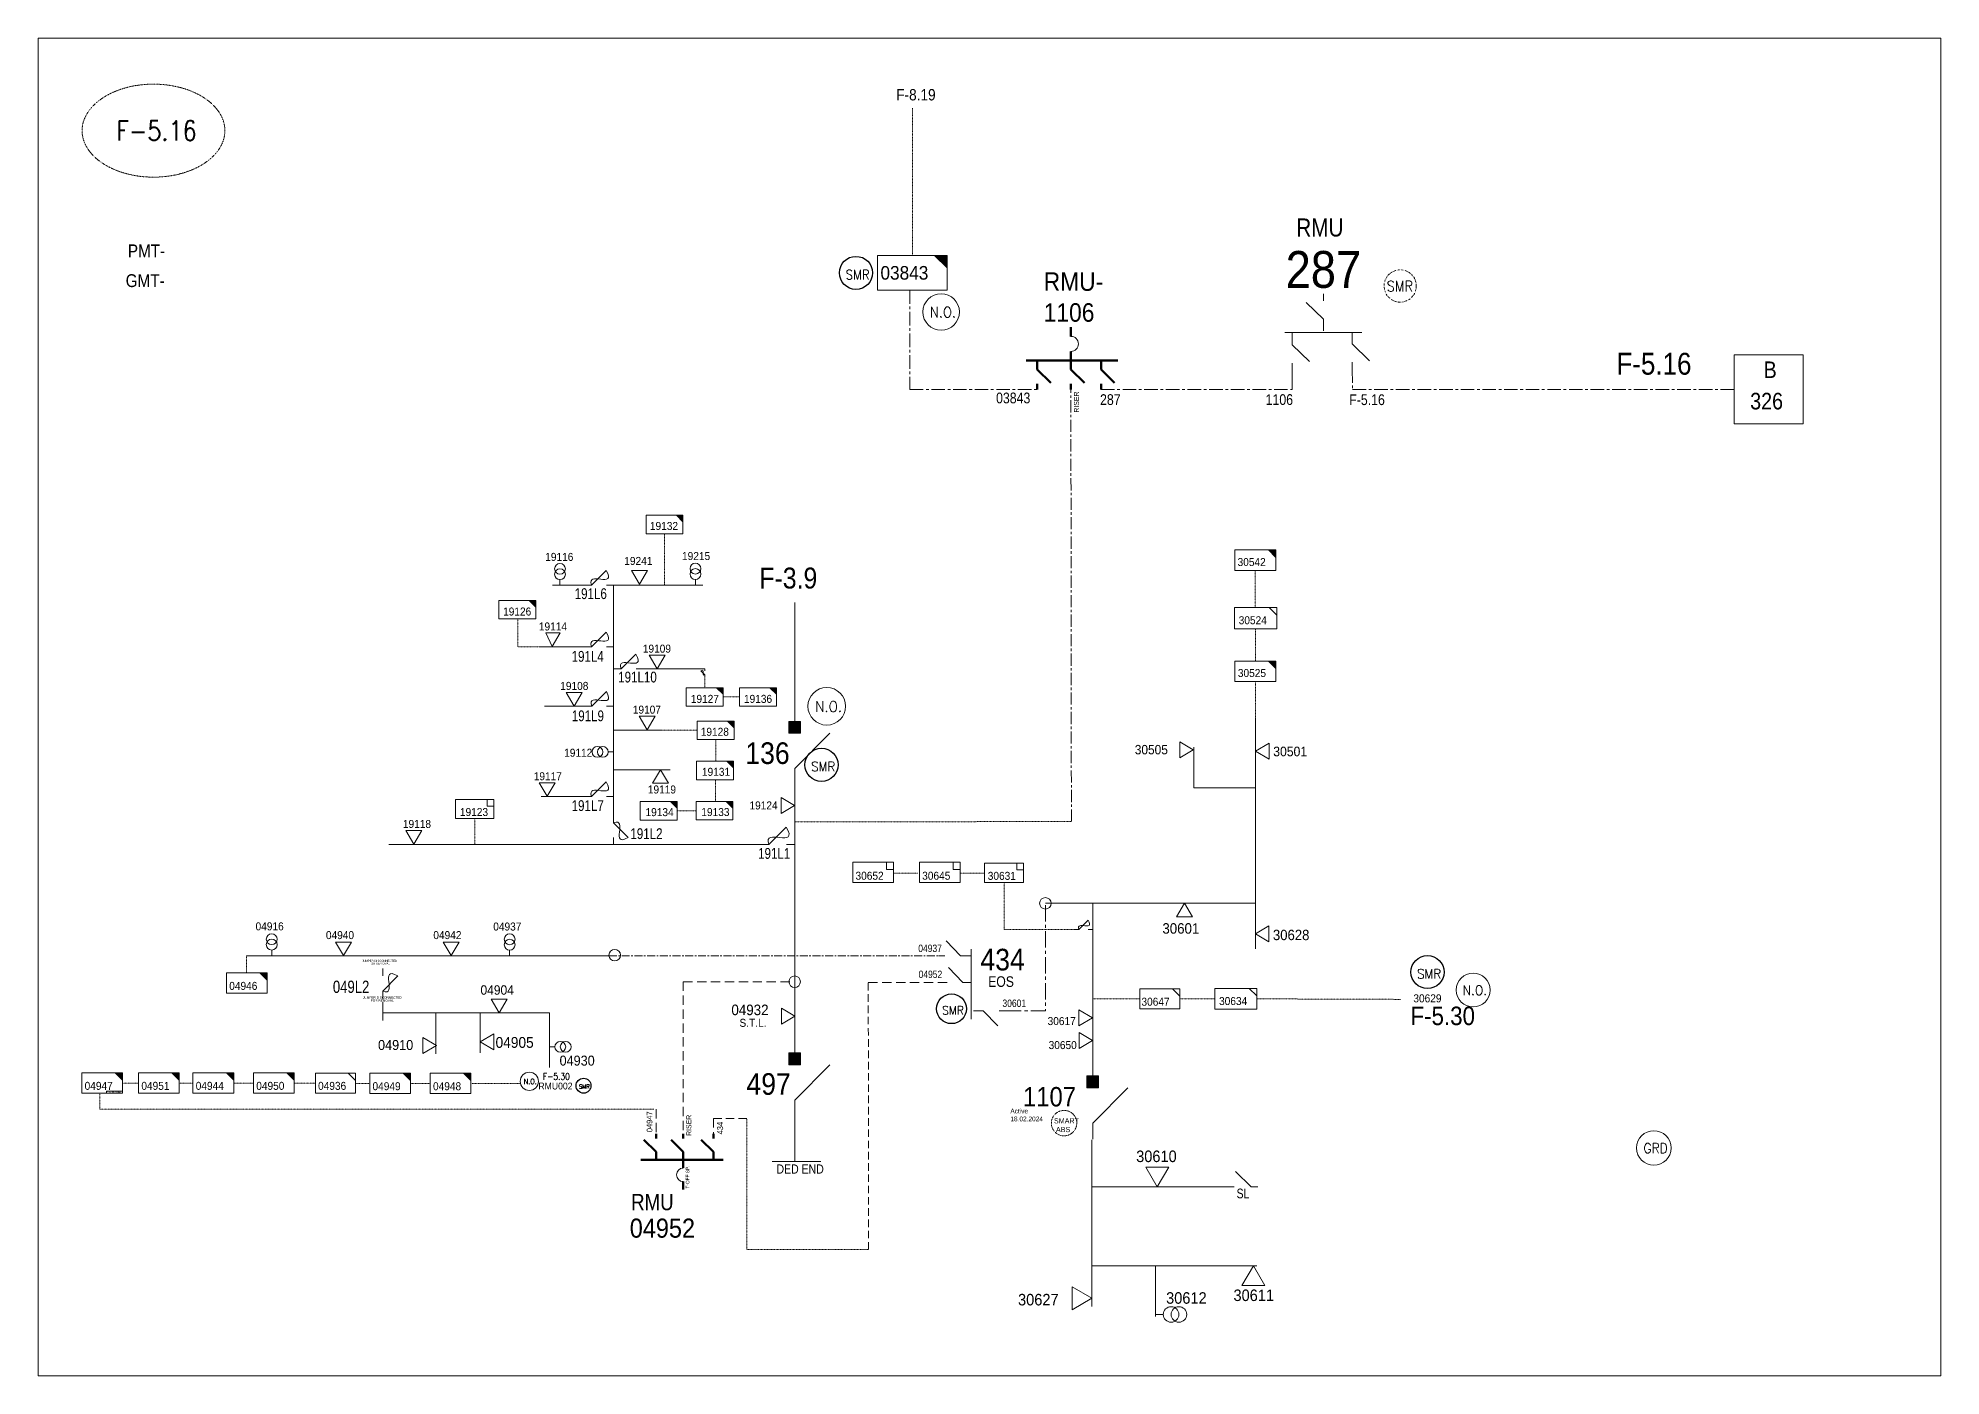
# Model space of a CAD drawing. Header units: metres. Extents: x 65984 to 144644, y -19036 to 23726.
# Drawn here: x 103022 to 103901, y 4064 to 4682 of the extents above; entities that cross this region are included whole.
import ezdxf
from ezdxf.enums import TextEntityAlignment as Align

# ---------------------------------------------------------------- set-up
doc = ezdxf.new("R2010")
doc.units = ezdxf.units.M
doc.header["$MEASUREMENT"] = 0
for name, pattern in [('( Center )', [2, 1.25, -0.25, 0.25, -0.25]), ('DGN Style 3', [0.013877, 0, -0.013877]), ('DGN Style 4', [1.6, 0.8, -0.4, 0, -0.4]), ('HIDDEN2', [2381.25, 1587.5, -793.75])]:
    doc.linetypes.add(name, pattern=pattern)
doc.layers.get('0').update_dxf_attribs({"color": 95, "lineweight": 40})
for name, color, linetype, lineweight in [('ABS', 7, 'Continuous', 40), ('ABS NUMBER', 112, 'Continuous', 30), ('CONTRACTOR NAME', 95, 'Continuous', 40), ('d_eos', 111, 'Continuous', 40), ('d_eos no', 121, 'Continuous', 40), ('d_fco', 5, 'Continuous', 40), ('d_fco text', 95, 'Continuous', 40), ('d_oh branch', 94, 'Continuous', 40), ('d_switch', 95, 'Continuous', 40), ('d_tf', 1, 'Continuous', 40), ('d_tf no', 6, 'Continuous', 40), ('d_tf_200', 1, 'Continuous', 40), ('d_ug cable', 95, 'Continuous', 40), ('d_ug main line', 95, 'Continuous', 40), ('d_unit sub', 7, 'Continuous', 40), ('FDR  1  05', 172, 'Continuous', 40), ('FDR  1  16', 234, 'Continuous', 40), ('fedr no', 95, 'Continuous', 40), ('GRID STATION 01', 7, 'Continuous', 40), ('Level 37', 7, 'Continuous', 0), ('O H MAIN FEEDER', 4, 'Continuous', 100), ('SW N O', 114, 'Continuous', 30)]:
    doc.layers.add(name, color=color, linetype=linetype, lineweight=lineweight)
doc.styles.add('NASKHF', font='naskhf.shx', dxfattribs={"height": 8})
doc.styles.add('Style-Arial', font='arial.ttf')
doc.styles.add('Style-ENGINEERING', font='ENGINEERING.shx')
doc.styles.add('Style-msdefault', font='msdefault.shx')
doc.styles.add('Style-simplex', font='simplex.shx')
doc.styles.add('Style-STANDARD', font='STANDARD.shx')

# ---------------------------------------------------------------- blocks, each defined once
blk = doc.blocks.new('TF_8')
at = {"color": 0, "linetype": 'ByBlock', "lineweight": -2}
blk.add_line((6.3, 4.95), (9.9, 1.35), dxfattribs=at)
blk.add_3dface([(-10.1, 4.95), (9.9, 4.95), (9.9, -5.05), (-10.1, -5.05)], dxfattribs=at)
blk = doc.blocks.new('exist.us-1000kva')
at = {"color": 0, "linetype": 'ByBlock', "lineweight": -2, "flags": 128}
blk.add_lwpolyline([(40, 12.9), (32.8, 20), (40, 20)], close=True, dxfattribs=at)
at = {"color": 0, "linetype": 'ByBlock', "lineweight": -2, "extrusion": (0, 0, -1)}
blk.add_solid([(-40, 12.9), (-32.8, 20), (-40, 20)], dxfattribs=at)
at = {"color": 0, "linetype": 'ByBlock', "lineweight": -2, "xscale": 2, "yscale": 2}
blk.add_blockref('TF_8', (20.2, 10.1), dxfattribs=at)
blk = doc.blocks.new('*U1455')
at = {"layer": 'SW N O', "color": 3, "lineweight": 13, "ltscale": 0.426762}
blk.add_circle((0, 0), 16.8, dxfattribs=at)
at = {"layer": 'SW N O', "color": 3, "lineweight": 13, "style": 'Style-STANDARD'}
blk.add_text('N.O.', height=9.6, dxfattribs=at).set_placement((1.7, -0.2), align=Align.MIDDLE_CENTER)
blk = doc.blocks.new('*U3850')
at = {"layer": 'SW N O', "color": 2}
blk.add_circle((0, 0), 16.8, dxfattribs=at)
at = {"layer": 'SW N O', "color": 1, "insert": (1.7, -1.8), "char_height": 9.6, "attachment_point": 5, "line_spacing_factor": 0.6, "style": 'Style-STANDARD'}
blk.add_mtext('SMR\\P', dxfattribs=at)
blk = doc.blocks.new('*U3889')
at = {"layer": 'd_eos', "color": 7, "linetype": 'Continuous', "lineweight": 211, "ltscale": 0.495016}
for p, q in [((-0.66, 15.99), (-0.66, 11.34)), ((-0.66, 3.57), (-0.66, -1.08)), ((-23.62, -1.08), (23.6, -1.07)), ((-17.95, -1.07), (-17.95, -5.72)), ((-17.95, -5.72), (-10.95, -12.52)), ((-0.66, -1.07), (-0.66, -5.72)), ((-0.66, -5.72), (6.35, -12.52)), ((14.88, -1.07), (14.88, -5.72)), ((14.88, -5.72), (21.88, -12.52)), ((-17.95, -13.17), (-17.95, -15.99)), ((-0.66, -13.17), (-0.66, -15.99)), ((14.88, -13.17), (14.88, -15.99))]:
    blk.add_line(p, q, dxfattribs=at)
at = {"layer": 'd_ug cable', "color": 2, "linetype": 'Continuous', "lineweight": 0}
blk.add_arc((-0.66, 7.45), 3.88, 270, 90, dxfattribs=at)
blk = doc.blocks.new('TF3')
at = {"color": 0, "linetype": 'ByBlock', "lineweight": -2}
for p, q in [((11.3, 9), (18.3, 9)), ((18.3, 9), (18.3, 2))]:
    blk.add_line(p, q, dxfattribs=at)
at = {"color": 0, "linetype": 'ByBlock', "lineweight": -2, "flags": 128}
blk.add_lwpolyline([(18.3, 2), (11.3, 2), (11.3, 9)], dxfattribs=at)
at = {"color": 0, "linetype": 'ByBlock', "lineweight": -2}
blk.add_3dface([(-21.7, 9), (18.3, 9), (18.3, -11), (-21.7, -11)], dxfattribs=at)
blk = doc.blocks.new('TFU_93')
at = {"layer": 'd_tf_200', "color": 11, "linetype": 'Continuous', "lineweight": 13}
blk.add_line((0, 10), (0, 0), dxfattribs=at)
at = {"layer": 'd_tf_200', "color": 11, "linetype": 'Continuous', "lineweight": 13, "extrusion": (0, 0, -1)}
for centre in [(0, 30), (0, 20)]:
    blk.add_circle(centre, 10, dxfattribs=at)
blk = doc.blocks.new('*U1012')
at = {"layer": 'd_fco', "color": 7, "linetype": 'Continuous', "lineweight": 13}
blk.add_line((-4.6, 4.2), (-10.1, 4.2), dxfattribs=at)
at = {"layer": 'd_fco', "color": 7, "linetype": 'Continuous', "lineweight": 13, "flags": 128}
blk.add_lwpolyline([(13, 4.2), (7.1, 4.2), (-4.4, -7.3)], dxfattribs=at)
at = {"layer": 'd_fco', "color": 7, "linetype": 'Continuous', "lineweight": 13}
blk.add_open_spline([(-4.4, -7.3), (-13, 7.7), (11.6, -7.7), (7.1, 4.2)], degree=3, dxfattribs=at)
blk = doc.blocks.new('ABS2_1_1')
at = {"color": 0, "linetype": 'ByBlock', "lineweight": -2, "ltscale": 500}
for q in [(-29900, 43500), (0, 0)]:
    blk.add_line((0, 13600), q, dxfattribs=at)
at = {"color": 0, "linetype": 'ByBlock', "lineweight": -2, "ltscale": 500, "flags": 128}
for points in [[(5000, 43600), (-5000, 43600), (-5000, 53600), (5000, 53600)], [(3791, 49653), (3791, 49653), (3791, 49653)]]:
    blk.add_lwpolyline(points, close=True, dxfattribs=at)
at = {"color": 0, "linetype": 'ByBlock', "lineweight": -2, "ltscale": 500}
for points in [[(5000, 43600), (-5000, 43600), (5000, 53600), (-5000, 53600)], [(3791, 49653), (3791, 49653), (3791, 49653)]]:
    blk.add_solid(points, dxfattribs=at)
blk = doc.blocks.new('*U3914')
at = {"layer": 'd_fco', "color": 11, "linetype": 'Continuous', "lineweight": 13}
blk.add_line((-4.6, 4.2), (-10.1, 4.2), dxfattribs=at)
at = {"layer": 'd_fco', "color": 11, "linetype": 'Continuous', "lineweight": 13, "flags": 128}
blk.add_lwpolyline([(13, 4.2), (7.1, 4.2), (-4.4, -7.3)], dxfattribs=at)
at = {"layer": 'd_fco', "color": 11, "linetype": 'Continuous', "lineweight": 13}
blk.add_open_spline([(-4.4, -7.3), (-13, 7.7), (11.6, -7.7), (7.1, 4.2)], degree=3, dxfattribs=at)
blk = doc.blocks.new('TRA1_714')
at = {"layer": 'd_tf', "color": 11, "linetype": 'Continuous', "lineweight": 13, "ltscale": 0.00019715, "flags": 128}
blk.add_lwpolyline([(10, -17), (0, 0), (-10, -17)], close=True, dxfattribs=at)
blk = doc.blocks.new('TRA1_713')
at = {"layer": 'd_tf', "color": 11, "linetype": 'Continuous', "lineweight": 13, "ltscale": 0.00019715, "xscale": 1.000046566207833, "yscale": 1.000046566207833, "zscale": 1.000046566207833, "rotation": 180}
blk.add_blockref('TRA1_714', (0, 0), dxfattribs=at)
blk = doc.blocks.new('TRA1_1573')
at = {"layer": 'd_tf', "color": 11, "linetype": 'Continuous', "lineweight": 13, "ltscale": 0.000215867, "flags": 128}
blk.add_lwpolyline([(10.1, -17), (0.1, 0), (-9.9, -17)], close=True, dxfattribs=at)
blk = doc.blocks.new('TRA1_1572')
at = {"layer": 'd_tf', "color": 11, "linetype": 'Continuous', "lineweight": 13, "ltscale": 0.000215867, "xscale": 1.000046566207833, "yscale": 1.000046566207833, "zscale": 1.000046566207833, "rotation": 180}
blk.add_blockref('TRA1_1573', (0, 0), dxfattribs=at)
blk = doc.blocks.new('TRA1_1575')
at = {"layer": 'd_tf', "color": 11, "linetype": 'Continuous', "lineweight": 13, "ltscale": 0.00019715, "flags": 128}
blk.add_lwpolyline([(10, -17), (0, 0), (-10, -17)], close=True, dxfattribs=at)
blk = doc.blocks.new('TRA1_1574')
at = {"layer": 'd_tf', "color": 11, "linetype": 'Continuous', "lineweight": 13, "ltscale": 0.00019715, "xscale": 1.000046566207833, "yscale": 1.000046566207833, "zscale": 1.000046566207833, "rotation": 180}
blk.add_blockref('TRA1_1575', (0, 0), dxfattribs=at)
blk = doc.blocks.new('TRA1_1577')
at = {"layer": 'd_tf', "color": 11, "linetype": 'Continuous', "lineweight": 13, "ltscale": 0.00019707, "flags": 128}
blk.add_lwpolyline([(10, -17), (0, 0), (-10, -17)], close=True, dxfattribs=at)
blk = doc.blocks.new('TRA1_1576')
at = {"layer": 'd_tf', "color": 11, "linetype": 'Continuous', "lineweight": 13, "ltscale": 0.00019707, "xscale": 1.000046566207834, "yscale": 1.000046566207834, "zscale": 1.000046566207834, "rotation": 180}
blk.add_blockref('TRA1_1577', (0, 0), dxfattribs=at)
blk = doc.blocks.new('TRA1_1579')
at = {"layer": 'd_tf', "color": 11, "linetype": 'Continuous', "lineweight": 13, "ltscale": 0.00019715, "extrusion": (0, 0, -1), "flags": 128}
blk.add_lwpolyline([(-10.1, -17), (-0.1, 0), (9.9, -17)], close=True, dxfattribs=at)
blk = doc.blocks.new('TRA1_1578')
at = {"layer": 'd_tf', "color": 11, "linetype": 'Continuous', "lineweight": 13, "ltscale": 0.00019715, "xscale": 1.000046566207833, "yscale": 1.000046566207833, "zscale": 1.000046566207833, "rotation": 180}
blk.add_blockref('TRA1_1579', (0, 0), dxfattribs=at)
blk = doc.blocks.new('TRA1_1581')
at = {"layer": 'd_tf', "color": 11, "linetype": 'Continuous', "lineweight": 13, "ltscale": 0.00019715, "extrusion": (0, 0, -1), "flags": 128}
blk.add_lwpolyline([(-10, -17), (0, 0), (7.9, -17)], close=True, dxfattribs=at)
blk = doc.blocks.new('TRA1_1580')
at = {"layer": 'd_tf', "color": 11, "linetype": 'Continuous', "lineweight": 13, "ltscale": 0.00019715, "xscale": 1.000046566207833, "yscale": 1.000046566207833, "zscale": 1.000046566207833, "rotation": 180}
blk.add_blockref('TRA1_1581', (0, 0), dxfattribs=at)
blk = doc.blocks.new('*U3925')
at = {"layer": 'SW N O', "color": 3, "lineweight": 13, "ltscale": 0.426762}
blk.add_circle((0, 0), 16.8, dxfattribs=at)
at = {"layer": 'SW N O', "color": 3, "lineweight": 13, "style": 'Style-STANDARD'}
blk.add_text('N.O.', height=9.6, dxfattribs=at).set_placement((1.7, -0.2), align=Align.MIDDLE_CENTER)
blk = doc.blocks.new('TRA1_1582')
at = {"layer": 'd_tf', "color": 11, "linetype": 'Continuous', "lineweight": 13, "ltscale": 0.000215861, "flags": 128}
blk.add_lwpolyline([(10, -17), (0, 0), (-10, -17)], close=True, dxfattribs=at)
blk = doc.blocks.new('*U4077')
at = {"layer": 'd_eos', "color": 7, "linetype": 'Continuous', "lineweight": 211, "ltscale": 0.445514}
for p, q in [((-0.7, 16), (-0.7, 11.3)), ((-0.7, 3.6), (-0.7, -1.1)), ((-23.6, -1.1), (23.6, -1.1)), ((-18, -1.1), (-18, -5.7)), ((-18, -5.7), (-11, -12.5)), ((-0.7, -1.1), (-0.7, -5.7)), ((-0.7, -5.7), (6.3, -12.5)), ((14.9, -1.1), (14.9, -5.7)), ((14.9, -5.7), (21.9, -12.5)), ((-18, -13.2), (-18, -16)), ((-0.7, -13.2), (-0.7, -16)), ((14.9, -13.2), (14.9, -16))]:
    blk.add_line(p, q, dxfattribs=at)
at = {"layer": 'd_ug cable', "color": 2, "linetype": 'Continuous', "lineweight": 0}
blk.add_arc((-0.7, 7.5), 3.88, 270, 90, dxfattribs=at)
blk = doc.blocks.new('*U4174')
at = {"layer": 'SW N O', "color": 2, "lineweight": 13, "ltscale": 0.426762}
blk.add_circle((0, 0), 16.8, dxfattribs=at)
at = {"layer": 'SW N O', "color": 2, "lineweight": 13, "style": 'Style-STANDARD'}
blk.add_text('GRD', height=9.6, dxfattribs=at).set_placement((1.7, -0.2), align=Align.MIDDLE_CENTER)
blk = doc.blocks.new('*U4175')
at = {"layer": 'ABS', "color": 7, "linetype": 'Continuous', "lineweight": 13, "ltscale": 0.165604}
for p, q in [((-8.3, 9.1), (-8.3, 16.6)), ((-8.3, 9.1), (8.3, -7.6)), ((-8.3, -16.6), (-8.3, -9))]:
    blk.add_line(p, q, dxfattribs=at)
blk = doc.blocks.new('*U4176')
at = {"layer": 'SW N O', "color": 3, "lineweight": 13, "ltscale": 0.426762}
blk.add_circle((0, 0), 16.8, dxfattribs=at)
at = {"layer": 'SW N O', "color": 3, "lineweight": 13, "style": 'Style-STANDARD'}
blk.add_text('N.O.', height=9.6, dxfattribs=at).set_placement((1.7, -0.2), align=Align.MIDDLE_CENTER)
blk = doc.blocks.new('*U4311')
at = {"layer": 'SW N O', "color": 3, "lineweight": 13, "ltscale": 0.426762}
blk.add_circle((0, 0), 16.8, dxfattribs=at)
at = {"layer": 'SW N O', "color": 3, "lineweight": 13, "style": 'Style-STANDARD'}
blk.add_text('N.O.', height=9.6, dxfattribs=at).set_placement((1.7, -0.2), align=Align.MIDDLE_CENTER)

msp = doc.modelspace()

# ---------------------------------------------------------------- linework, layer by layer
at = {"layer": 'CONTRACTOR NAME', "color": 140, "lineweight": 13, "ltscale": 0.498271, "flags": 128}
for points in [[(103058.59, 4194.45), (103053.17, 4194.45), (103053.17, 4195.44), (103058.59, 4195.44)], [(103060.59, 4194.45), (103058.59, 4194.45), (103058.59, 4195.44), (103060.59, 4195.44)]]:
    msp.add_lwpolyline(points, close=True, dxfattribs=at)
at = {"layer": 'd_eos', "color": 2, "linetype": 'Continuous', "lineweight": 13, "ltscale": 0.729299}
for p, q in [((103615.85, 4552.27), (103607.86, 4560.03)), ((103615.86, 4560.77), (103615.86, 4564)), ((103615.86, 4546.96), (103615.86, 4552.27)), ((103597.98, 4546.18), (103633.65, 4546.18)), ((103601.48, 4545.76), (103601.48, 4540.45)), ((103629.23, 4546.18), (103629.23, 4540.87)), ((103629.23, 4540.87), (103637.23, 4533.1)), ((103601.48, 4540.45), (103609.48, 4532.68)), ((103601.48, 4531.94), (103601.48, 4528.72)), ((103629.23, 4532.37), (103629.23, 4529.14))]:
    msp.add_line(p, q, dxfattribs=at)
at = {"layer": 'd_eos', "color": 7, "linetype": 'Continuous', "lineweight": 13, "ltscale": 0.935387}
msp.add_line((103601.48, 4528.81), (103601.48, 4524.96), dxfattribs=at)
at = {"layer": 'd_eos', "color": 2, "linetype": 'Continuous', "lineweight": 13, "ltscale": 0.625574}
for p, q in [((103448.09, 4258.04), (103441.43, 4264.9)), ((103453.01, 4261.04), (103453.01, 4228.65)), ((103440.8, 4258.04), (103438.03, 4258.04)), ((103449.12, 4245.71), (103442.46, 4252.57)), ((103452.65, 4258.04), (103448.09, 4258.04)), ((103441.83, 4245.71), (103439.06, 4245.71)), ((103453.01, 4245.71), (103449.12, 4245.71)), ((103454.04, 4232.51), (103458.6, 4232.51)), ((103458.6, 4232.51), (103465.26, 4225.65)), ((103465.89, 4232.51), (103468.66, 4232.51))]:
    msp.add_line(p, q, dxfattribs=at)
at = {"layer": 'd_oh branch', "color": 11, "linetype": 'Continuous', "lineweight": 13}
for p, q in [((103276.45, 4429.38), (103259.4, 4429.38)), ((103328.92, 4429.38), (103285.91, 4429.38)), ((103287.67, 4429.38), (103287.67, 4321.66)), ((103274, 4400.86), (103253.07, 4400.86)), ((103299.65, 4390.62), (103329.8, 4390.63)), ((103255.65, 4373.37), (103276.1, 4373.37)), ((103309.86, 4362.29), (103287.67, 4362.29)), ((103287.67, 4344.03), (103313.83, 4344.03)), ((103274, 4331.61), (103254.23, 4331.61)), ((103584.53, 4335.59), (103556.03, 4335.59)), ((103356.1, 4309.44), (103183.75, 4309.44)), ((103487.42, 4282.27), (103584.54, 4282.27)), ((103509.19, 4200.77), (103509.21, 4282.27)), ((103288.12, 4258.04), (103117.86, 4258.04)), ((103180.88, 4236.53), (103180.91, 4228.02)), ((103180.91, 4231.69), (103258, 4231.69)), ((103205.41, 4231.69), (103205.41, 4212.73)), ((103225.95, 4231.69), (103225.95, 4213.15)), ((103258, 4231.69), (103258, 4206.4)), ((103508.84, 4095.82), (103508.82, 4172.9))]:
    msp.add_line(p, q, dxfattribs=at)
at = {"layer": 'd_oh branch', "color": 11, "linetype": 'Continuous', "lineweight": 13, "flags": 128}
for points in [[(103584.54, 4367.66), (103584.54, 4261.2)], [(103556.03, 4354.37), (103556.03, 4335.59)], [(103572.41, 4151.18), (103508.84, 4151.18)], [(103508.84, 4114.65), (103585.09, 4114.65)], [(103538.26, 4091.19), (103538.26, 4114.65)]]:
    msp.add_lwpolyline(points, dxfattribs=at)
at = {"layer": 'd_oh branch', "color": 11, "linetype": 'Continuous', "lineweight": 13}
for centre in [(103487.32, 4282.25), (103288.16, 4258.31), (103371.39, 4246.01)]:
    msp.add_circle(centre, 2.66, dxfattribs=at)
at = {"layer": 'd_ug cable', "color": 3, "linetype": 'DGN Style 3', "lineweight": 13}
msp.add_line((103425.8, 4649.83), (103425.8, 4581.76), dxfattribs=at)
at = {"layer": 'd_ug cable', "color": 11, "linetype": 'DGN Style 3', "lineweight": 13}
for p, q in [((103584.39, 4418.97), (103584.39, 4436.04)), ((103584.54, 4394.15), (103584.54, 4409.17)), ((103584.54, 4367.66), (103584.54, 4384.73)), ((103338.34, 4377.68), (103345.85, 4377.68)), ((103223.54, 4321.43), (103223.54, 4309.44)), ((103317.03, 4325.07), (103325.78, 4325.07)), ((103428.39, 4296.24), (103417.15, 4296.24)), ((103459.22, 4296.24), (103447.99, 4296.24)), ((103509.08, 4238.11), (103530.95, 4238.11)), ((103549.36, 4238.08), (103565.73, 4238.08)), ((103585.45, 4238.08), (103651.62, 4237.85)), ((103060.59, 4199.16), (103068, 4199.16)), ((103086.83, 4199.15), (103093.12, 4199.14)), ((103111.97, 4199.16), (103121.13, 4199.14)), ((103139.95, 4199.09), (103149.75, 4199.07)), ((103168.58, 4198.98), (103174.87, 4198.96)), ((103193.71, 4198.98), (103202.87, 4198.96)), ((103222.04, 4198.98), (103244.6, 4198.9))]:
    msp.add_line(p, q, dxfattribs=at)
at = {"layer": 'd_ug cable', "color": 11, "linetype": 'DGN Style 3', "lineweight": 13, "flags": 128}
for points in [[(103311.2, 4453.14), (103311.2, 4429.38)], [(103243.39, 4413.76), (103243.39, 4400.86), (103253.07, 4400.86)], [(103329.8, 4381.95), (103329.8, 4387.36)], [(103309.86, 4362.29), (103326.42, 4362.29)], [(103335, 4357.98), (103335, 4347.92)], [(103334.73, 4339.39), (103334.73, 4329.34)], [(103371.39, 4319.88), (103499.34, 4320.06)], [(103502.72, 4270.14), (103468.32, 4270.14), (103468.32, 4291.83)], [(103117.86, 4250.07), (103117.86, 4258.04)], [(103306.24, 4187.12), (103050.05, 4187.12), (103050.05, 4194.45)], [(103405.39, 4122.18), (103349.19, 4122.18), (103349.19, 4182.84)]]:
    msp.add_lwpolyline(points, dxfattribs=at)
at = {"layer": 'd_ug cable', "color": 11, "linetype": 'HIDDEN2', "lineweight": 13, "ltscale": 0.0027}
for points in [[(103319.83, 4246.02), (103371.39, 4246.01)], [(103319.83, 4246.02), (103319.83, 4174.64)], [(103405.42, 4245.65), (103440.84, 4245.64)], [(103307.28, 4187.12), (103307.28, 4174.62)], [(103333.8, 4182.84), (103333.8, 4174.65)]]:
    msp.add_lwpolyline(points, dxfattribs=at)
at = {"layer": 'd_ug cable', "color": 11, "linetype": 'HIDDEN2', "lineweight": 13, "ltscale": 0.002187}
msp.add_lwpolyline([(103405.55, 4122.17), (103405.42, 4245.65)], dxfattribs=at)
at = {"layer": 'd_ug cable', "color": 11, "linetype": 'HIDDEN2', "lineweight": 13, "ltscale": 0.00243}
msp.add_lwpolyline([(103333.8, 4182.84), (103349.19, 4182.84)], dxfattribs=at)
at = {"layer": 'd_ug cable', "color": 2, "linetype": 'DGN Style 4', "lineweight": 13}
msp.add_circle((103651.4, 4567.64), 7.45, dxfattribs=at)
at = {"layer": 'd_ug cable', "color": 2, "linetype": 'DGN Style 3', "lineweight": 13}
msp.add_circle((103495.96, 4180.63), 5.88, dxfattribs=at)
at = {"layer": 'd_ug main line', "color": 21, "linetype": '( Center )', "lineweight": 13, "ltscale": 5.003158}
for p, q in [((103601.48, 4524.96), (103601.48, 4519.83)), ((103629.21, 4529.09), (103629.39, 4519.83))]:
    msp.add_line(p, q, dxfattribs=at)
at = {"layer": 'd_ug main line', "color": 21, "linetype": '( Center )', "lineweight": 13, "ltscale": 5.003158, "flags": 128}
for points in [[(103424.62, 4565.69), (103424.62, 4519.83)], [(103424.62, 4519.83), (103483.59, 4519.83)], [(103513.05, 4519.83), (103601.48, 4519.83)], [(103629.39, 4519.83), (103805.87, 4519.83)]]:
    msp.add_lwpolyline(points, dxfattribs=at)
at = {"layer": 'd_ug main line', "color": 21, "linetype": '( Center )', "lineweight": 13, "ltscale": 4.502842, "flags": 128}
msp.add_lwpolyline([(103499.34, 4320.06), (103499.11, 4520.92)], dxfattribs=at)
at = {"layer": 'd_ug main line', "color": 11, "linetype": '( Center )', "lineweight": 13, "ltscale": 2.94, "flags": 128}
msp.add_lwpolyline([(103285.52, 4258.04), (103438.03, 4258.04)], dxfattribs=at)
at = {"layer": 'FDR  1  16', "color": 11, "linetype": '( Center )', "lineweight": 13, "ltscale": 6, "flags": 128}
msp.add_lwpolyline([(103468.66, 4232.51), (103487.32, 4232.51), (103487.32, 4282.25)], dxfattribs=at)
at = {"layer": 'fedr no', "color": 82, "linetype": 'DGN Style 3', "lineweight": 13, "true_color": 0x1dc70e}
msp.add_ellipse((103074.89, 4639.46), major_axis=(33.02, 0), ratio=0.651175, dxfattribs=at)
at = {"layer": 'GRID STATION 01', "color": 21, "lineweight": 13, "ltscale": 0.379284, "flags": 128}
msp.add_lwpolyline([(103837.75, 4503.89), (103837.75, 4535.77), (103805.87, 4535.77), (103805.87, 4503.89)], close=True, dxfattribs=at)
at = {"layer": 'O H MAIN FEEDER', "color": 5, "lineweight": 13, "ltscale": 0.488306}
msp.add_line((103371.39, 4366.36), (103371.39, 4421.33), dxfattribs=at)
at = {"layer": 'O H MAIN FEEDER', "color": 11, "lineweight": 13, "ltscale": 0.488306}
for p, q in [((103371.39, 4211.98), (103371.39, 4341.12)), ((103371.39, 4162.93), (103371.39, 4185.99))]:
    msp.add_line(p, q, dxfattribs=at)
at = {"layer": 'O H MAIN FEEDER', "color": 11, "lineweight": 13, "ltscale": 0.439475}
msp.add_line((103361.01, 4162.91), (103383.55, 4162.91), dxfattribs=at)
at = {"layer": 'O H MAIN FEEDER', "color": 140, "linetype": 'Continuous', "lineweight": 13, "flags": 128}
msp.add_lwpolyline([(103021.5, 4682.26), (103901.45, 4682.26), (103901.45, 4063.76), (103021.5, 4063.76)], close=True, dxfattribs=at)

# ---------------------------------------------------------------- block references
at = {"layer": 'ABS', "color": 2, "linetype": 'Continuous', "lineweight": 13, "ltscale": 0.812883, "xscale": 0.0005446322480400586, "yscale": -0.000544632248040059, "zscale": 0.000360672857092237, "rotation": 180.0000071991901}
for p in [(103371.39, 4337.17), (103509.19, 4173.24)]:
    msp.add_blockref('ABS2_1_1', p, dxfattribs=at)
at = {"layer": 'ABS', "color": 7, "linetype": 'Continuous', "lineweight": 13, "ltscale": 0.812883, "xscale": 0.0005446322480400586, "yscale": -0.000544632248040059, "zscale": 0.000360672857092237, "rotation": 180.0000071991901}
msp.add_blockref('ABS2_1_1', (103371.39, 4183.89), dxfattribs=at)
at = {"layer": 'ABS', "color": 7, "linetype": 'Continuous', "lineweight": 13, "ltscale": 0.165604, "extrusion": (0, 0, -1), "xscale": 0.4297484278567017, "yscale": 0.4297484278567017, "zscale": 0.4297484278567017, "rotation": 89.99999999999999}
msp.add_blockref('*U4175', (-103578.5, 4154.75), dxfattribs=at)
at = {"layer": 'd_eos', "color": 7, "linetype": 'Continuous', "lineweight": 211, "ltscale": 0.495016, "xscale": 0.8974870574222934, "yscale": 0.8974870574222934, "zscale": 0.8974870574222934, "rotation": 359.9999999999999}
msp.add_blockref('*U3889', (103499.7, 4534.18), dxfattribs=at)
at = {"layer": 'd_eos', "color": 7, "linetype": 'Continuous', "lineweight": 211, "ltscale": 0.445514, "xscale": 0.807738351680064, "yscale": 0.807738351680064, "zscale": 0.807738351680064, "rotation": 180}
msp.add_blockref('*U4077', (103319.3, 4162.8), dxfattribs=at)
at = {"layer": 'd_fco', "color": 11, "linetype": 'Continuous', "lineweight": 13}
for p, xscale, yscale, zscale, rotation in [((103281.64, 4431.86), 0.587906812121396, 0.587906812121396, 0.587906812121396, 179.9640835135763), ((103281.64, 4403.33), 0.587906812121396, 0.587906812121396, 0.587906812121396, 179.9640835135763), ((103329.12, 4388.98), 0.1610730157154802, 0.1610730157154802, 0.1610730157154802, 269.9640835135763), ((103281.72, 4375.85), 0.587906812121396, 0.587906812121396, 0.587906812121396, 179.9640835135763), ((103281.64, 4334.08), 0.587906812121396, 0.587906812121396, 0.587906812121396, 179.9640835135763)]:
    msp.add_blockref('*U3914', p, dxfattribs=dict(at, xscale=xscale, yscale=yscale, zscale=zscale, rotation=rotation))
at = {"layer": 'd_fco', "color": 7, "linetype": 'Continuous', "lineweight": 13}
for p, xscale, yscale, zscale, rotation in [((103295.32, 4393.1), 0.587906812121396, 0.587906812121396, 0.587906812121396, 179.9640835135763), ((103290.13, 4315.29), 0.5847379503940191, 0.5847379503940191, 0.5847379503940191, 89.96408351357623), ((103364.44, 4312.38), 0.7000000000000004, 0.7000000000000004, 0.7000000000000004, 179.9640835135763), ((103505.45, 4271.71), 0.3704083164921496, 0.3704083164921496, 0.3704083164921496, 179.9640835135762)]:
    msp.add_blockref('*U1012', p, dxfattribs=dict(at, xscale=xscale, yscale=yscale, zscale=zscale, rotation=rotation))
at = {"layer": 'd_fco', "color": 7, "linetype": 'Continuous', "lineweight": 13, "extrusion": (0, 0, -1), "xscale": 0.6117328401943982, "yscale": 0.6117328401943982, "zscale": 0.6117328401943982, "rotation": 269.9640835135763}
msp.add_blockref('*U1012', (-103183.45, 4245.96), dxfattribs=at)
at = {"layer": 'd_tf', "color": 11, "linetype": 'Continuous', "lineweight": 13, "ltscale": 0.00019715, "extrusion": (0, 0, -1), "xscale": 0.37, "yscale": 0.37, "zscale": 0.37}
msp.add_blockref('TRA1_713', (-103299.56, 4429.82), dxfattribs=at)
at = {"layer": 'd_tf', "color": 11, "linetype": 'Continuous', "lineweight": 13, "ltscale": 0.00019715, "extrusion": (0, 0, -1)}
for name, p, xscale, yscale, zscale, rotation in [('TRA1_1580', (-103259.3, 4400.99), 0.37, 0.37, 0.37, 1.850552848727691e-09), ('TRA1_1578', (-103307.74, 4390.65), 0.3700000000000001, 0.3700000000000001, 0.3700000000000001, 359.99994156498), ('TRA1_713', (-103269.44, 4373.39), 0.37, 0.37, 0.37, 359.9999999999999), ('TRA1_713', (-103309.34, 4344.03), 0.3699999999999999, 0.3699999999999999, 0.3699999999999999, 179.9999415639394), ('TRA1_713', (-103256.95, 4331.73), 0.37, 0.37, 0.37, 2.099532359290962e-10), ('TRA1_713', (-103509.08, 4229.28), 0.37, 0.37, 0.37, 269.9999999999999), ('TRA1_713', (-103509.17, 4218.76), 0.37, 0.37, 0.37, 269.9999999999999)]:
    msp.add_blockref(name, p, dxfattribs=dict(at, xscale=xscale, yscale=yscale, zscale=zscale, rotation=rotation))
at = {"layer": 'd_tf', "color": 11, "linetype": 'Continuous', "lineweight": 13, "ltscale": 0.00019715}
for name, p, xscale, yscale, zscale, rotation in [('TRA1_1574', (103303.15, 4362.44), 0.3699999999999999, 0.3699999999999999, 0.3699999999999999, 5.843595057253704e-05), ('TRA1_713', (103555.73, 4353.25), 0.37, 0.37, 0.37, 89.99999999999997), ('TRA1_713', (103584.54, 4352.62), 0.37, 0.37, 0.37, 269.9999999999999), ('TRA1_1574', (103195.29, 4309.59), 0.3699999999999999, 0.3699999999999999, 0.3699999999999999, 5.843595057253704e-05), ('TRA1_713', (103551.6, 4282.26), 0.37, 0.37, 0.37, 180), ('TRA1_713', (103584.41, 4268.18), 0.37, 0.37, 0.37, 269.9999999999999)]:
    msp.add_blockref(name, p, dxfattribs=dict(at, xscale=xscale, yscale=yscale, zscale=zscale, rotation=rotation))
at = {"layer": 'd_tf', "color": 11, "linetype": 'Continuous', "lineweight": 13, "ltscale": 0.00019707, "xscale": 0.37, "yscale": 0.37, "zscale": 0.37, "rotation": 89.99999999999997}
msp.add_blockref('TRA1_1576', (103371.35, 4327.43), dxfattribs=at)
at = {"layer": 'd_tf', "color": 11, "linetype": 'Continuous', "lineweight": 13, "ltscale": 0.000215867, "xscale": 0.37, "yscale": 0.37, "zscale": 0.37}
for p, rotation in [((103162.83, 4258.05), 359.9999999999999), ((103212.51, 4258.05), 359.9999999999999), ((103234.74, 4231.69), 359.9999999999999), ((103225.97, 4218.2), 269.9999999999999)]:
    msp.add_blockref('TRA1_1572', p, dxfattribs=dict(at, rotation=rotation))
at = {"layer": 'd_tf', "color": 11, "linetype": 'Continuous', "lineweight": 13, "ltscale": 0.000215867, "extrusion": (0, 0, -1), "xscale": 0.37, "yscale": 0.37, "zscale": 0.37, "rotation": 269.9997796178925}
msp.add_blockref('TRA1_1572', (-103371.51, 4230.01), dxfattribs=at)
at = {"layer": 'd_tf', "color": 11, "linetype": 'Continuous', "lineweight": 13, "ltscale": 0.000215861, "xscale": 0.37, "yscale": 0.37, "zscale": 0.37, "rotation": 269.9999999999999}
msp.add_blockref('TRA1_1582', (103205.69, 4216.51), dxfattribs=at)
at = {"layer": 'd_tf', "color": 11, "linetype": 'Continuous', "lineweight": 13, "ltscale": 0.000283897, "xscale": 0.5327999999999999, "yscale": 0.5327999999999999, "zscale": 0.5327999999999999}
for p, rotation in [((103539.02, 4151.19), 359.9999999999999), ((103508.82, 4099.65), 89.99999999999997)]:
    msp.add_blockref('TRA1_713', p, dxfattribs=dict(at, rotation=rotation))
at = {"layer": 'd_tf', "color": 11, "linetype": 'Continuous', "lineweight": 13, "ltscale": 0.000283897, "extrusion": (0, 0, -1), "xscale": 0.5327999999999999, "yscale": 0.5327999999999999, "zscale": 0.5327999999999999, "rotation": 180}
msp.add_blockref('TRA1_713', (-103583.49, 4114.64), dxfattribs=at)
at = {"layer": 'd_tf_200', "color": 11, "linetype": 'Continuous', "lineweight": 13}
for p, xscale, yscale, zscale, rotation in [((103262.86, 4429.38), 0.25, 0.25, 0.25, 359.9999999999999), ((103325.48, 4429.47), 0.25, 0.25, 0.25, 359.9999999999999), ((103129.56, 4258.15), 0.25, 0.25, 0.25, 359.9999999999999), ((103239.58, 4258.12), 0.25, 0.25, 0.25, 359.9999999999999), ((103258, 4215.9), 0.25, 0.25, 0.25, 269.9999999999999), ((103538.26, 4092.17), 0.36, 0.36, 0.36, 269.9999999999999)]:
    msp.add_blockref('TFU_93', p, dxfattribs=dict(at, xscale=xscale, yscale=yscale, zscale=zscale, rotation=rotation))
at = {"layer": 'd_tf_200', "color": 11, "linetype": 'Continuous', "lineweight": 13, "extrusion": (0, 0, -1), "xscale": 0.25, "yscale": 0.25, "zscale": 0.25, "rotation": 269.9999415654154}
msp.add_blockref('TFU_93', (-103287.67, 4352.24), dxfattribs=at)
at = {"layer": 'd_unit sub', "color": 2, "linetype": 'Continuous', "lineweight": 13, "xscale": 0.8034808713132006, "yscale": 0.8034808713132006, "zscale": 0.726244577016698, "rotation": 359.9999999999999}
msp.add_blockref('exist.us-1000kva', (103409.73, 4565.69), dxfattribs=at)
at = {"layer": 'FDR  1  05', "color": 11, "linetype": 'Continuous', "lineweight": 13, "rotation": 359.9999999999999}
for name, p, xscale, yscale, zscale in [('exist.us-1000kva', (103302.67, 4453.14), 0.4267622666565712, 0.4267622666565712, 0.4267622666565712), ('exist.us-1000kva', (103574.87, 4436.09), 0.4762834603519909, 0.4762834603519909, 0.4267622666565712), ('exist.us-1000kva', (103234.61, 4413.76), 0.4267622666565712, 0.4267622666565712, 0.4267622666565712), ('TF_8', (103584.63, 4414.12), 0.9794194287517817, 0.9794194287517817, 0.4267622666565712), ('exist.us-1000kva', (103574.99, 4384.73), 0.4710458575187326, 0.4710458575187326, 0.4267622666565712), ('exist.us-1000kva', (103321.26, 4373.41), 0.4267622666565712, 0.4267622666565712, 0.4267622666565712), ('exist.us-1000kva', (103345.85, 4373.41), 0.4267622666565712, 0.4267622666565712, 0.4267622666565712), ('exist.us-1000kva', (103326.32, 4357.98), 0.4267622666565712, 0.4267622666565712, 0.4267622666565712), ('exist.us-1000kva', (103326.05, 4339.39), 0.4267622666565712, 0.4267622666565712, 0.4267622666565712), ('TF3', (103224.14, 4326.32), 0.4443913777588308, 0.4443913777588308, 0.1300771388769227), ('exist.us-1000kva', (103325.78, 4320.8), 0.4267622666565712, 0.4267622666565712, 0.4267622666565712), ('exist.us-1000kva', (103299.95, 4320.76), 0.4267622666565712, 0.4267622666565712, 0.4267622666565712), ('TF3', (103408.54, 4297), 0.4699987658520228, 0.4699987658520228, 0.1300771388769227), ('TF3', (103439.37, 4297), 0.4699987658520228, 0.4699987658520228, 0.1300771388769227), ('TF3', (103469.01, 4296.78), 0.4506479844508711, 0.4506479844508711, 0.1300771388769227), ('exist.us-1000kva', (103108.63, 4240.66), 0.4706953856588768, 0.4706953856588768, 0.4267622666565712), ('TF_8', (103540.28, 4238.12), 0.9239793635459868, 0.9239793635459868, 0.4267622666565712), ('TF_8', (103575.5, 4238.13), 0.9671640451331832, 0.9671640451331832, 0.4267622666565712), ('exist.us-1000kva', (103041.76, 4194.45), 0.4706953856588768, 0.4706953856588768, 0.4267622666565712), ('exist.us-1000kva', (103068, 4194.45), 0.4706953856588768, 0.4706953856588768, 0.4267622666565712), ('exist.us-1000kva', (103093.14, 4194.45), 0.4706953856588768, 0.4706953856588768, 0.4267622666565712), ('exist.us-1000kva', (103121.13, 4194.45), 0.4706953856588768, 0.4706953856588768, 0.4267622666565712), ('TF_8', (103159.08, 4199.12), 0.9237560267545996, 0.9237560267545996, 0.4267622666565712), ('exist.us-1000kva', (103174.89, 4194.27), 0.4706953856588768, 0.4706953856588768, 0.4267622666565712), ('exist.us-1000kva', (103202.87, 4194.27), 0.4706953856588768, 0.4706953856588768, 0.4267622666565712)]:
    msp.add_blockref(name, p, dxfattribs=dict(at, xscale=xscale, yscale=yscale, zscale=zscale))
at = {"layer": 'SW N O', "color": 1, "rotation": 359.9999999999999}
for p, xscale, yscale, zscale in [((103399.74, 4573.7), 0.4555085255351686, 0.4555085255351686, 0.4555085255351686), ((103383.79, 4346.29), 0.4555085255351686, 0.4555085255351686, 0.4555085255351686), ((103664, 4250.47), 0.4555085255351686, 0.4555085255351686, 0.4555085255351686), ((103443.91, 4233.5), 0.4099576729816518, 0.4099576729816518, 0.4099576729816518), ((103273.74, 4197.92), 0.2050109001648189, 0.2050109001648189, 0.2050109001648189)]:
    msp.add_blockref('*U3850', p, dxfattribs=dict(at, xscale=xscale, yscale=yscale, zscale=zscale))
at = {"layer": 'SW N O', "color": 3, "lineweight": 13}
for name, p, xscale, yscale, zscale in [('*U1455', (103439.11, 4555.63), 0.5021357661716782, 0.5021357661716782, 0.5021357661716782), ('*U3925', (103386.22, 4373.33), 0.5177553754325771, 0.5177553754325771, 0.5177553754325771), ('*U4176', (103685.14, 4242.16), 0.4659798378893194, 0.4659798378893194, 0.4659798378893194), ('*U4311', (103248.7, 4199.94), 0.2510678830858391, 0.2510678830858391, 0.2510678830858391)]:
    msp.add_blockref(name, p, dxfattribs=dict(at, xscale=xscale, yscale=yscale, zscale=zscale))
at = {"layer": 'SW N O', "color": 2, "lineweight": 13, "xscale": 0.475424574275891, "yscale": 0.475424574275891, "zscale": 0.475424574275891}
msp.add_blockref('*U4174', (103768.69, 4169.14), dxfattribs=at)

# ---------------------------------------------------------------- texts
at = {"layer": 'ABS NUMBER', "color": 2, "lineweight": 13, "attachment_point": 3, "style": 'NASKHF'}
for s, insert, char_height in [('\\fArial|b0|i0|c178178|p39;\\H1x;\\W0.88;136\\P', (103369.07, 4356.67), 10), ('\\fArial|b0|i0|c178178|p39;\\H1x;\\W0.88;1107', (103501.48, 4197.32), 8.9664)]:
    msp.add_mtext(s, dxfattribs=dict(at, insert=insert, char_height=char_height))
at = {"layer": 'ABS NUMBER', "color": 7, "lineweight": 13, "insert": (103369.6, 4203.72), "char_height": 10, "attachment_point": 3, "style": 'NASKHF'}
msp.add_mtext('\\fArial|b0|i0|c178178|p39;\\H1x;\\W0.88;497\\P', dxfattribs=at)
at = {"layer": 'CONTRACTOR NAME', "color": 140, "lineweight": 13, "style": 'Style-msdefault', "width": 0.945946}
for s, height, p in [('2017.08.23', 0.653, (103053.4, 4195.28)), ('KIC', 0.572, (103058.93, 4195.24))]:
    msp.add_text(s, height=height, dxfattribs=at).set_placement(p, align=Align.TOP_LEFT)
at = {"layer": 'd_eos no', "color": 7, "linetype": 'Continuous', "lineweight": 13, "ltscale": 0.6561, "style": 'Style-Arial', "width": 0.88}
msp.add_text('287', height=17.018, dxfattribs=at).set_placement((103598.42, 4566.79))
at = {"layer": 'd_eos no', "color": 2, "linetype": 'Continuous', "lineweight": 13, "style": 'Style-Arial', "width": 0.88}
msp.add_text('434', height=10, dxfattribs=at).set_placement((103457.27, 4251.23))
at = {"layer": 'd_eos no', "color": 7, "linetype": 'Continuous', "lineweight": 13, "ltscale": 0.423876, "style": 'Style-Arial', "width": 0.88}
msp.add_text('04952', height=8.833, dxfattribs=at).set_placement((103295.12, 4127.67))
at = {"layer": 'd_eos no', "color": 7, "linetype": 'Continuous', "lineweight": 13, "ltscale": 0.6561, "insert": (103486.56, 4551), "char_height": 8.5683, "attachment_point": 7, "style": 'NASKHF'}
msp.add_mtext('\\fArial|b0|i0|c178178|p39;\\H1x;\\W0.88;RMU-\\P1106', dxfattribs=at)
at = {"layer": 'd_fco text', "color": 11, "linetype": 'Continuous', "lineweight": 13, "style": 'Style-msdefault', "width": 0.8}
for s, p in [('191L6', (103269.65, 4427.91)), ('191L4', (103268.24, 4398.92)), ('191L9', (103268.32, 4371.43)), ('191L7', (103268.24, 4329.92))]:
    msp.add_text(s, height=5, dxfattribs=at).set_placement(p, align=Align.TOP_LEFT)
at = {"layer": 'd_fco text', "color": 7, "linetype": 'Continuous', "lineweight": 13, "style": 'Style-msdefault', "width": 0.8}
for s, p in [('191L10', (103289.77, 4389.34)), ('191L1', (103354.48, 4307.82))]:
    msp.add_text(s, height=5, dxfattribs=at).set_placement(p, align=Align.TOP_LEFT)
msp.add_text('191L2', height=5, dxfattribs=at).set_placement((103310.28, 4316.96), align=Align.TOP_RIGHT)
at = {"layer": 'd_fco text', "color": 7, "linetype": 'Continuous', "lineweight": 13, "ltscale": 1.08925, "style": 'Style-msdefault', "width": 0.8}
msp.add_text('049L2', height=5.669, dxfattribs=at).set_placement((103157.84, 4240.83))
at = {"layer": 'd_fco text', "color": 7, "linetype": 'Continuous', "lineweight": 80, "ltscale": 0.9, "style": 'Style-msdefault', "width": 0.8}
msp.add_text('SL', height=4.5, dxfattribs=at).set_placement((103581.63, 4150.37), align=Align.TOP_RIGHT)
at = {"layer": 'd_fco text', "color": 1, "linetype": 'Continuous', "lineweight": 13, "ltscale": 0.9, "insert": (103491.28, 4176.43), "char_height": 2.4175, "attachment_point": 7, "rotation": 359.96624, "style": 'NASKHF'}
msp.add_mtext('\\Fmsdefault;\\H1x;\\W0.82;SMART\\P ABS \\P', dxfattribs=at)
at = {"layer": 'd_switch', "color": 2, "linetype": 'Continuous', "lineweight": 13, "style": 'Style-msdefault', "width": 0.9}
msp.add_text('F-8.19', height=5.241, dxfattribs=at).set_placement((103436.57, 4658.68), align=Align.TOP_RIGHT)
at = {"layer": 'd_switch', "color": 7, "linetype": 'Continuous', "lineweight": 13, "style": 'Style-msdefault', "width": 0.857143}
for s, p in [('03843', (103464.51, 4518.36)), ('287', (103512.6, 4517.61)), ('1106', (103589.17, 4517.61)), ('F-5.16', (103627.83, 4517.56))]:
    msp.add_text(s, height=4.969, dxfattribs=at).set_placement(p, align=Align.TOP_LEFT)
at = {"layer": 'd_switch', "color": 7, "linetype": 'Continuous', "lineweight": 13, "ltscale": 0.812465, "style": 'Style-ENGINEERING', "width": 0.857143}
for p in [(103500.53, 4518.85), (103321.27, 4184.5)]:
    msp.add_text('RISER', height=2.332, rotation=90.00072, dxfattribs=at).set_placement(p, align=Align.TOP_RIGHT)
at = {"layer": 'd_switch', "color": 2, "linetype": 'Continuous', "lineweight": 13, "style": 'Style-ENGINEERING', "width": 0.857143}
for s, p in [('04937', (103439.47, 4263.15)), ('04952', (103439.62, 4251.13)), ('30601', (103478.4, 4237.76))]:
    msp.add_text(s, height=3.43, rotation=0.00072, dxfattribs=at).set_placement(p, align=Align.TOP_RIGHT)
at = {"layer": 'd_switch', "color": 55, "linetype": 'Continuous', "lineweight": 13, "style": 'Style-msdefault', "width": 0.9}
msp.add_text('F-5.30', height=8.572, dxfattribs=at).set_placement((103685.97, 4234.51), align=Align.TOP_RIGHT)
at = {"layer": 'd_switch', "color": 7, "linetype": 'Continuous', "lineweight": 13, "ltscale": 0.895159, "style": 'Style-ENGINEERING', "width": 0.857143}
msp.add_text('04947', height=2.644, rotation=90.00072, dxfattribs=at).set_placement((103302.95, 4186.05), align=Align.TOP_RIGHT)
at = {"layer": 'd_switch', "color": 7, "linetype": 'Continuous', "lineweight": 13, "ltscale": 0.934077, "style": 'Style-ENGINEERING', "width": 0.857143}
msp.add_text('434', height=2.791, rotation=90.00072, dxfattribs=at).set_placement((103335.49, 4181.21), align=Align.TOP_RIGHT)
at = {"layer": 'd_switch', "color": 7, "linetype": 'Continuous', "lineweight": 13, "ltscale": 0.644911, "style": 'Style-ENGINEERING', "width": 0.857143}
msp.add_text('T-OFF SP.', height=1.62, rotation=90.00072, dxfattribs=at).set_placement((103321.03, 4161.09), align=Align.TOP_RIGHT)
at = {"layer": 'd_tf no', "color": 2, "linetype": 'Continuous', "lineweight": 13, "style": 'Style-msdefault', "width": 0.945946}
for s, height, p in [('03843', 6.296, (103411.05, 4576.87)), ('30629', 3.7, (103657.48, 4240.16)), ('RMU002', 3.16, (103252.87, 4199.35))]:
    msp.add_text(s, height=height, dxfattribs=at).set_placement(p, align=Align.TOP_LEFT)
at = {"layer": 'd_tf no', "color": 1, "linetype": 'Continuous', "lineweight": 13, "ltscale": 1.290605, "style": 'Style-simplex', "width": 0.909091}
msp.add_text('SMR', height=4.783, dxfattribs=at).set_placement((103651.25, 4567.56), align=Align.MIDDLE_CENTER)
at = {"layer": 'd_tf no', "color": 11, "linetype": 'Continuous', "lineweight": 13, "style": 'Style-msdefault', "width": 0.945946}
for s, height, p in [('19132', 3.7, (103304.44, 4458.56)), ('19116', 3.7, (103256.02, 4444.25)), ('19215', 3.7, (103319.29, 4444.65)), ('19241', 3.7, (103292.59, 4442.39)), ('30542', 3.7, (103576.19, 4441.87)), ('19126', 3.7, (103236.55, 4419)), ('19114', 3.7, (103253.08, 4412.09)), ('30524', 3.7, (103576.71, 4414.96)), ('19109', 3.7, (103301.16, 4401.84)), ('19108', 3.7, (103262.98, 4384.61)), ('30525', 3.7, (103576.33, 4390.56)), ('19107', 3.7, (103296.53, 4373.64)), ('19127', 3.7, (103323.35, 4378.62)), ('19136', 3.7, (103347.93, 4378.62)), ('19128', 3.7, (103327.95, 4363.41)), ('19112', 3.7, (103264.78, 4353.72)), ('30505', 4.349, (103528.66, 4355.47)), ('30501', 4.452, (103592.69, 4354.67)), ('19117', 3.7, (103250.72, 4342.84)), ('19131', 3.7, (103328.5, 4344.89)), ('19119', 3.7, (103303.48, 4336.73)), ('19124', 3.7, (103350.47, 4329.36)), ('19118', 3.7, (103190.2, 4320.79)), ('19123', 3.7, (103216.59, 4326.31)), ('19134', 3.7, (103302.4, 4326.25)), ('19133', 3.7, (103328.23, 4326.3)), ('30652', 3.7, (103399.52, 4296.85)), ('30645', 3.7, (103430.35, 4296.85)), ('30631', 3.7, (103460.67, 4296.8)), ('04916', 3.7, (103122.08, 4273.46)), ('04940', 3.7, (103154.61, 4269.41)), ('04942', 3.7, (103204.29, 4269.41)), ('04937', 3.7, (103231.99, 4273.37)), ('30601', 4.855, (103541.42, 4273.07)), ('30628', 4.797, (103592.54, 4270.02)), ('04946', 3.7, (103109.9, 4245.93)), ('04904', 4.389, (103226.09, 4244.37)), ('04932', 4.885, (103342.12, 4235.43)), ('30647', 3.7, (103531.74, 4238.61)), ('30634', 3.7, (103567.63, 4238.92)), ('04910', 4.625, (103178.72, 4219.06)), ('04905', 5.011, (103233.07, 4220.44)), ('04930', 4.617, (103262.67, 4211.84)), ('04947', 3.7, (103043.03, 4199.72)), ('04951', 3.7, (103069.27, 4199.72)), ('04944', 3.7, (103094.41, 4199.72)), ('04950', 3.7, (103122.4, 4199.72)), ('04936', 3.7, (103150.98, 4199.71)), ('04949', 3.7, (103176.16, 4199.54)), ('04948', 3.7, (103204.14, 4199.54)), ('30610', 5.328, (103529.3, 4167.95)), ('30627', 5.328, (103474.68, 4101.69)), ('30612', 5.328, (103543.15, 4102.46))]:
    msp.add_text(s, height=height, dxfattribs=at).set_placement(p, align=Align.TOP_LEFT)
at = {"layer": 'd_tf no', "color": 7, "linetype": 'Continuous', "lineweight": 13, "style": 'Style-msdefault', "width": 0.945946}
msp.add_text('S.T.L.', height=3.7, dxfattribs=at).set_placement((103345.86, 4228.86), align=Align.TOP_LEFT)
at = {"layer": 'd_tf no', "color": 11, "linetype": 'Continuous', "lineweight": 13, "style": 'Style-msdefault', "width": 0.945946}
for s, p in [('30617', (103501.36, 4229.66)), ('30650', (103501.83, 4218.57))]:
    msp.add_text(s, height=3.7, dxfattribs=at).set_placement(p, align=Align.TOP_RIGHT)
msp.add_text('30611', height=5.328, dxfattribs=at).set_placement((103574.3, 4098.38))
at = {"layer": 'd_tf no', "color": 5, "linetype": 'Continuous', "lineweight": 13, "ltscale": 0.247118, "insert": (103179.43, 4255.02), "char_height": 0.94, "attachment_point": 5, "line_spacing_factor": 0.8, "style": 'Style-ENGINEERING'}
msp.add_mtext('\\H1x;\\W0.909091;JUMPER DISCONNECTED\\PFOR REMOVAL', dxfattribs=at)
at = {"layer": 'd_tf no', "color": 5, "linetype": 'Continuous', "lineweight": 13, "ltscale": 0.274575, "insert": (103180.69, 4238), "char_height": 1.0444, "attachment_point": 5, "line_spacing_factor": 0.8, "style": 'Style-ENGINEERING'}
msp.add_mtext('\\H1x;\\W0.909091;JUMPER DISCONNECTED\\PFOR REMOVAL', dxfattribs=at)
at = {"layer": 'd_tf no', "color": 121, "linetype": 'Continuous', "lineweight": 40, "insert": (103471.12, 4187.32), "char_height": 2.1901, "attachment_point": 1, "style": 'NASKHF'}
msp.add_mtext('\\Fmsdefault;\\H1x;\\W0.945946;Active\\P18.02.2024', dxfattribs=at)
at = {"layer": 'fedr no', "color": 6, "linetype": 'Continuous', "lineweight": 13, "style": 'Style-STANDARD', "width": 0.909091}
for s, height, p in [('F-5.16', 9.19, (103076.28, 4639.46)), ('F-5.30', 3.076, (103261.21, 4202.22))]:
    msp.add_text(s, height=height, dxfattribs=at).set_placement(p, align=Align.MIDDLE_CENTER)
at = {"layer": 'GRID STATION 01', "linetype": 'Continuous', "lineweight": 13, "style": 'Style-msdefault', "width": 0.888889}
for s, height, p in [('PMT-', 5.94, (103063.03, 4586.85)), ('GMT-', 5.94, (103062.02, 4573.08)), ('F-5.16', 10.108, (103751.37, 4536.75))]:
    msp.add_text(s, height=height, dxfattribs=at).set_placement(p, align=Align.TOP_LEFT)
at = {"layer": 'GRID STATION 01', "color": 21, "linetype": 'Continuous', "lineweight": 13, "style": 'Style-msdefault', "width": 0.888889}
for s, height, p in [('B', 7.66, (103819.46, 4532.74)), ('326', 7.658, (103813.24, 4518.25))]:
    msp.add_text(s, height=height, dxfattribs=at).set_placement(p, align=Align.TOP_LEFT)
at = {"layer": 'GRID STATION 01', "color": 55, "linetype": 'Continuous', "lineweight": 13, "style": 'Style-msdefault', "width": 0.888889}
msp.add_text('F-3.9', height=9.679, dxfattribs=at).set_placement((103355.01, 4437.46), align=Align.TOP_LEFT)
at = {"layer": 'Level 37', "color": 7, "linetype": 'Continuous', "lineweight": 13, "ltscale": 0.6561, "style": 'Style-msdefault', "width": 0.86}
msp.add_text('RMU', height=8.339, rotation=359.99963, dxfattribs=at).set_placement((103625.16, 4590.52), align=Align.RIGHT)
at = {"layer": 'Level 37', "color": 2, "linetype": 'Continuous', "lineweight": 13, "style": 'Style-msdefault', "width": 0.86}
msp.add_text('EOS', height=4.9, rotation=0.00037, dxfattribs=at).set_placement((103472.77, 4248.52), align=Align.TOP_RIGHT)
at = {"layer": 'Level 37', "color": 2, "linetype": 'Continuous', "lineweight": 13, "ltscale": 0.395081, "style": 'Style-msdefault', "width": 0.86}
msp.add_text('DED END', height=4.225, rotation=359.99963, dxfattribs=at).set_placement((103384.85, 4157.3), align=Align.RIGHT)
at = {"layer": 'Level 37', "color": 7, "linetype": 'Continuous', "lineweight": 13, "ltscale": 0.59049, "style": 'Style-msdefault', "width": 0.86}
msp.add_text('RMU', height=7.505, rotation=359.99963, dxfattribs=at).set_placement((103315.41, 4140.38), align=Align.RIGHT)

doc.saveas('drawing.dxf')
